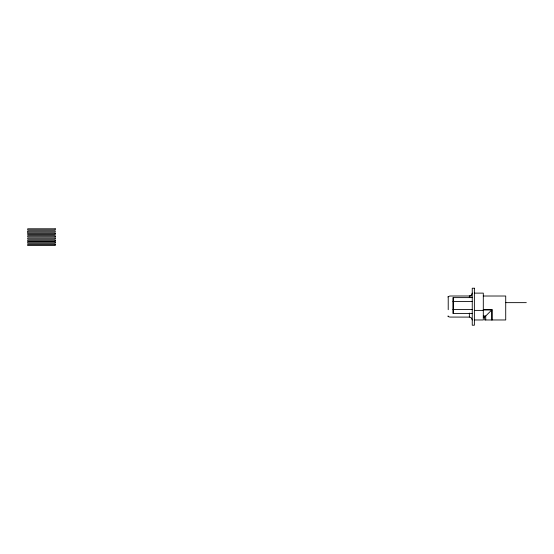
<?xml version="1.0" encoding="UTF-8"?>
<svg xmlns="http://www.w3.org/2000/svg" width="554" height="554" viewBox="0 0 554 554"><rect width="100%" height="100%" fill="white"/><g stroke="black" fill="none" stroke-linecap="round" stroke-linejoin="round"><path stroke-width="0.83" d="M472.25 293.121L471.399 295.164L469.737 295.988L450.333 296.016A3.033 2.147 0 0 0 449.592 296.092L447.798 296.923L448.221 297.082L448.221 309.693M483.303 296.016L505.719 296.016L505.719 319.97L484.66 319.97L484.66 317.075L492.042 309.693L483.303 309.693M448.221 316.009L447.798 316.168L448.643 316.694M27.7 232.195L55.255 232.209L55.255 231.06L27.7 231.06L27.7 232.209M55.255 236.787L27.7 236.793L27.7 235.651L55.255 235.658L55.255 236.793M474.383 293.121L483.303 293.121L483.303 319.97L474.383 319.97M472.25 297.616L452.909 297.616L452.909 313.481L472.25 313.481M452.909 301.584L472.25 301.584M505.747 302.643L526.3 302.643M452.909 309.513L472.25 309.513M483.303 309.88L491.855 309.88L491.855 319.97M474.383 310.392L483.303 310.392M483.303 316.009L485.726 316.009L485.726 319.97M472.25 319.97L471.399 317.927L469.737 317.103L450.333 317.075A3.601 2.95 0 0 1 448.643 316.687M483.303 317.075L484.66 317.075M471.433 295.988L469.737 295.988L469.737 297.623M492.042 309.693L492.042 319.97M469.363 296.016L469.363 297.643M469.363 313.079L469.363 317.075M453.539 297.616L453.539 313.481M55.255 228.788L27.7 228.788L27.7 229.924L55.255 229.924L55.255 228.788M55.255 233.373L27.7 233.373L27.7 234.515L55.255 234.515L55.255 233.338M55.255 238.012L27.7 238.012L27.7 239.155L55.255 239.148L55.255 238.012M55.255 240.291L27.7 240.298L27.7 241.433L55.255 241.426L55.255 240.291M55.255 242.153L27.7 242.153L27.7 243.296L55.255 243.296L55.255 242.153M55.255 244.432L27.7 244.439L27.7 245.574L55.255 245.567L55.255 244.432M474.383 288.225L472.25 288.225L472.25 325.212L474.383 325.212L474.383 288.225"/></g></svg>
